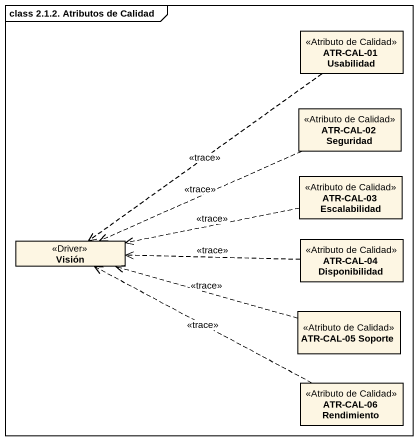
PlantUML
@startuml
mainframe class 2.1.2. Atributos de Calidad
hide circle
hide empty members
class "ATR-CAL-01 Usabilidad" as ATR_CAL_01_Usabilidad <<Atributo de Calidad>>
class "ATR-CAL-02 Seguridad" as ATR_CAL_02_Seguridad <<Atributo de Calidad>>
class "ATR-CAL-03 Escalabilidad" as ATR_CAL_03_Escalabilidad <<Atributo de Calidad>>
class Visión <<Driver>>
class "ATR-CAL-04 Disponibilidad" as ATR_CAL_04_Disponibilidad <<Atributo de Calidad>>
class "ATR-CAL-05 Soporte" as ATR_CAL_05_Soporte <<Atributo de Calidad>>
class "ATR-CAL-06 Rendimiento" as ATR_CAL_06_Rendimiento <<Atributo de Calidad>>
ATR_CAL_01_Usabilidad ..> Visión : <<trace>>
ATR_CAL_02_Seguridad .left.> Visión : <<trace>>
ATR_CAL_03_Escalabilidad .left.> Visión : <<trace>>
ATR_CAL_04_Disponibilidad .left.> Visión : <<trace>>
ATR_CAL_05_Soporte .left.> Visión : <<trace>>
ATR_CAL_06_Rendimiento .left.> Visión : <<trace>>
@enduml
